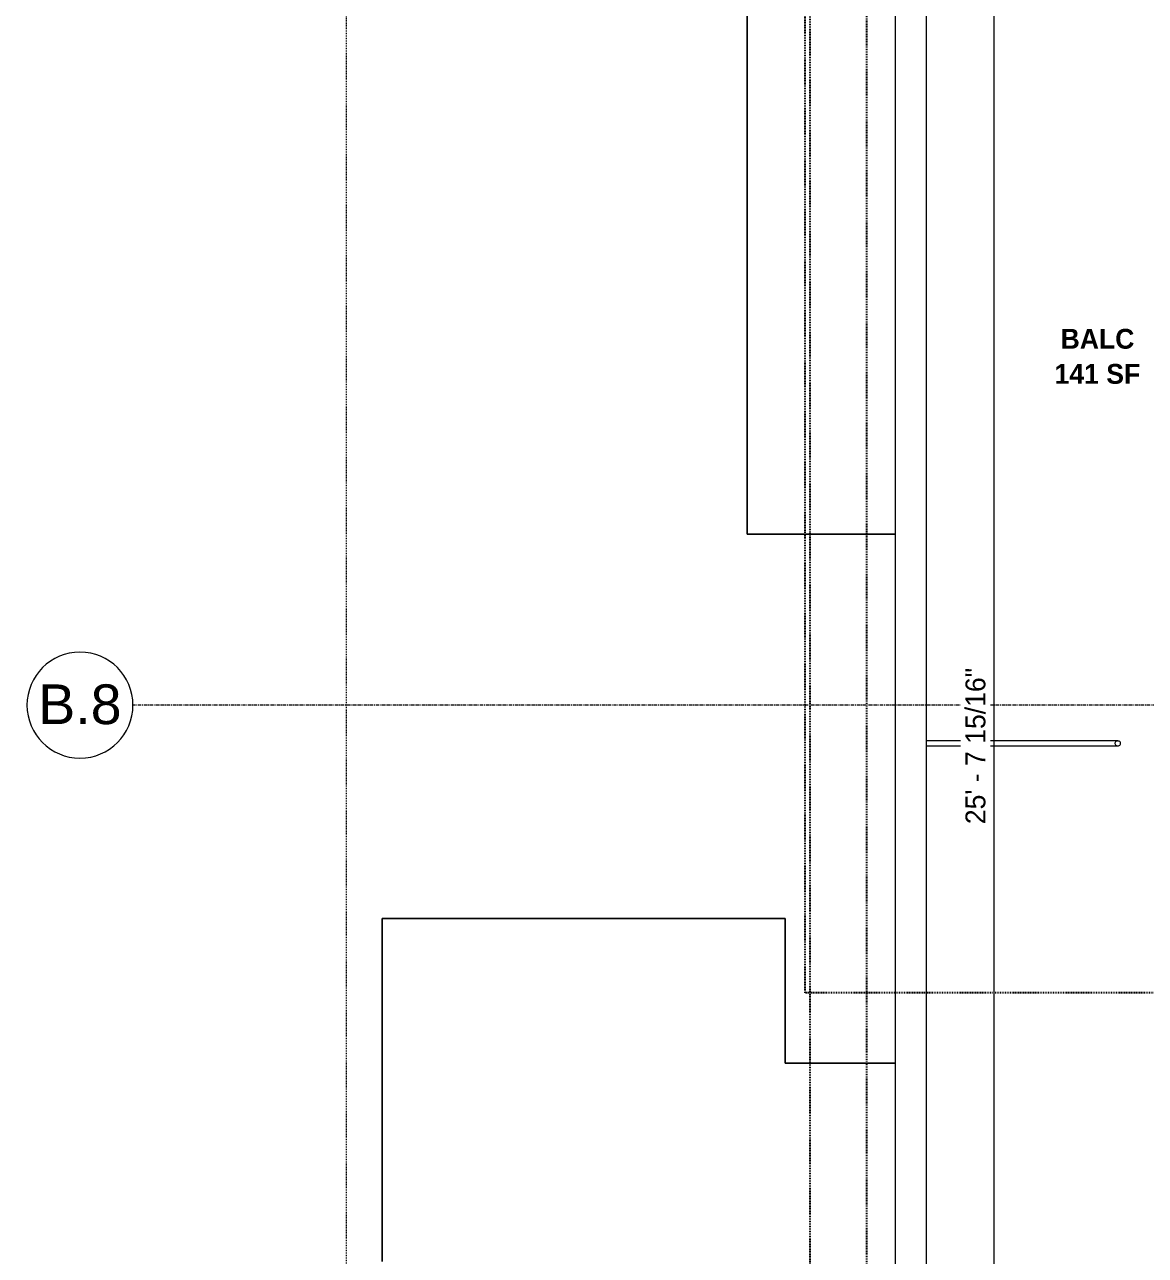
# Model space of a CAD drawing. Header units: inches. Extents: x -4058 to -1781, y 9814 to 12264.
# Drawn here: x -4058.1 to -3889, y 11202.1 to 11387.9 of the extents above; entities that cross this region are included whole.
import ezdxf

# ---------------------------------------------------------------- set-up
doc = ezdxf.new("R2010")
doc.units = ezdxf.units.IN
doc.header["$MEASUREMENT"] = 0
for name, pattern in [('Aligning Line 1_8_', [0.25, 0.125, -0.125]), ('Dash_2_', [0.25, 0.125, -0.125]), ('Grid Line 1_2_', [0.875, 0.5, -0.125, 0.125, -0.125])]:
    doc.linetypes.add(name, pattern=pattern)
for name, color, linetype, lineweight in [('0-1', 7, 'Continuous', 5), ('0-2', 7, 'Continuous', 9), ('A-ANNO-DIMS', 211, 'Continuous', 9), ('A-ANNO-DIMS-32', 211, 'Continuous', 9), ('A-AREA-IDEN', 2, 'Continuous', 9), ('A-FLOR-HRAL-1', 7, 'Continuous', 9), ('C-TOPO', 7, 'Continuous', 9), ('G-ANNO-SYMB', 111, 'Aligning Line 1_8_', 9), ('S-BEAM-1', 7, 'Continuous', 9), ('S-GRID-1', 1, 'Grid Line 1_2_', 9), ('S-GRID-IDEN', 1, 'Continuous', 9)]:
    doc.layers.add(name, color=color, linetype=linetype, lineweight=lineweight)
doc.layers.add('0-4', color=250, linetype='Dash_2_')
doc.styles.add('Arial', font='arial.ttf', dxfattribs={"height": 6})
doc.styles.add('Century Gothic', font='ufonts.com_century-gothic.ttf', dxfattribs={"height": 3})
doc.styles.add('Century Gothic_B', font='GOTHICB.TTF', dxfattribs={"height": 3})
doc.dimstyles.new('MARKETING_DIMENSION', dxfattribs={"dimscale": 12, "dimtxt": 3.132505, "dimasz": 0.333333, "dimexe": 0.25, "dimexo": 0.166667, "dimgap": 0.041667, "dimtad": 1, "dimdec": 4, "dimrnd": 0.0625, "dimzin": 3, "dimdsep": 46, "dimlunit": 4, "dimtxsty": 'Century Gothic', "dimblk1": 'OBLIQUE', "dimblk2": 'OBLIQUE', "dimsah": 1, "dimcen": 0.09, "dimdle": 0.25, "dimazin": 0, "dimtfac": 1, "dimtdec": 4, "dimtix": 1, "dimtmove": 0, "dimatfit": 3, "dimfxl": 1, "dimtvp": 1, "dimtfill": 1, "dimfrac": 2, "dimtolj": 1, "dimtzin": 0, "dimarcsym": 2})

# ---------------------------------------------------------------- blocks, each defined once
blk = doc.blocks.new('Railing - Railing-3290136-UNIT PLANS - 2ND FLOOR')
at = {"layer": 'A-FLOR-HRAL-1'}
for p, q in [((-3926.72, 11433.75), (-3926.72, 11125.83)), ((-3922, 11130.55), (-3922, 11429.03))]:
    blk.add_line(p, q, dxfattribs=at)
blk = doc.blocks.new('Walls 60 - Walls 1-3387878-UNIT PLANS - 2ND FLOOR')
at = {"layer": 'S-BEAM-1'}
for p, q in [((-3893.13, 11279.79), (-3922, 11279.79)), ((-3922, 11279.04), (-3893.13, 11279.04))]:
    blk.add_line(p, q, dxfattribs=at)
at = {"layer": 'S-BEAM-1', "flags": 128}
for points in [[(-3893.13, 11279.79), (-3893.24, 11279.77), (-3893.34, 11279.74), (-3893.43, 11279.69), (-3893.5, 11279.62), (-3893.55, 11279.54), (-3893.57, 11279.46), (-3893.57, 11279.37), (-3893.55, 11279.28), (-3893.5, 11279.2), (-3893.43, 11279.13), (-3893.34, 11279.08), (-3893.24, 11279.05), (-3893.13, 11279.04)], [(-3893.13, 11279.04), (-3893.03, 11279.05), (-3892.93, 11279.08), (-3892.84, 11279.13), (-3892.77, 11279.2), (-3892.72, 11279.28), (-3892.7, 11279.37), (-3892.7, 11279.46), (-3892.72, 11279.54), (-3892.77, 11279.62), (-3892.84, 11279.69), (-3892.93, 11279.74), (-3893.03, 11279.77), (-3893.13, 11279.79)]]:
    blk.add_lwpolyline(points, dxfattribs=at)
blk = doc.blocks.new('CTR - 1st Phase - Shell_rvt-1-UNIT PLANS - 2ND FLOOR')
at = {"layer": '0-2'}
for name in ['Railing - Railing-3290136-UNIT PLANS - 2ND FLOOR', 'Walls 60 - Walls 1-3387878-UNIT PLANS - 2ND FLOOR']:
    blk.add_blockref(name, (0, 0), dxfattribs=at)
blk = doc.blocks.new('CTR  - Topography_rvt-1-UNIT PLANS - 2ND FLOOR')
at = {"layer": 'C-TOPO'}
for p, q in [((-3949.06, 11434.99), (-3949.06, 11331.29)), ((-3949.06, 11331.29), (-3949.06, 11434.99)), ((-3949.06, 11331.29), (-3949.06, 11315.19)), ((-3949.06, 11315.19), (-3949.06, 11331.29)), ((-3949.06, 11315.19), (-3949.06, 11310.99)), ((-3949.06, 11310.99), (-3949.06, 11315.19)), ((-3949.06, 11310.99), (-3940.2, 11310.99)), ((-3940.2, 11310.99), (-3949.06, 11310.99)), ((-3940.2, 11310.99), (-3937.99, 11310.99)), ((-3937.99, 11310.99), (-3940.2, 11310.99)), ((-3937.99, 11310.99), (-3926.72, 11310.99)), ((-3926.72, 11310.99), (-3937.99, 11310.99)), ((-3970.19, 11252.99), (-4004.17, 11252.99)), ((-4004.17, 11252.99), (-4004.17, 11201.19)), ((-4004.17, 11201.19), (-4004.17, 11252.99)), ((-4004.17, 11252.99), (-3970.19, 11252.99)), ((-3943.32, 11252.99), (-3970.19, 11252.99)), ((-3970.19, 11252.99), (-3943.32, 11252.99)), ((-3943.32, 11231.11), (-3943.32, 11252.99)), ((-3943.32, 11252.99), (-3943.32, 11231.11)), ((-3940.2, 11231.11), (-3943.32, 11231.11)), ((-3943.32, 11231.11), (-3940.2, 11231.11)), ((-3926.72, 11231.11), (-3940.2, 11231.11)), ((-3940.2, 11231.11), (-3926.72, 11231.11))]:
    blk.add_line(p, q, dxfattribs=at)
blk = doc.blocks.new('Grid - Grid Head - Circle-50561-UNIT PLANS - 2ND FLOOR')
at = {"layer": 'S-GRID-IDEN'}
for start, end in [(360, 180), (180, 360)]:
    blk.add_arc((0, 0), 0.25, start, end, dxfattribs=at)
blk = doc.blocks.new('DIMBLOCK1519-UNIT PLANS - 2ND FLOOR')
at = {"layer": 'A-ANNO-DIMS-32'}
for p, q in [((-3911.78, 11122.83), (-3911.78, 11436.75)), ((-3912.61, 11433.75), (-3908.78, 11433.75)), ((-3911.78, 11433.75), (-3912.61, 11433.75)), ((-3912.61, 11125.83), (-3908.78, 11125.83)), ((-3911.78, 11125.83), (-3912.61, 11125.83))]:
    blk.add_line(p, q, dxfattribs=at)
at = {"layer": 'A-ANNO-DIMS-32', "lineweight": 50}
for p, q in [((-3911.78, 11433.75), (-3913.78, 11435.75)), ((-3911.78, 11433.75), (-3909.78, 11431.75)), ((-3911.78, 11125.83), (-3913.78, 11127.83)), ((-3911.78, 11125.83), (-3909.78, 11123.83))]:
    blk.add_line(p, q, dxfattribs=at)
at = {"layer": 'A-ANNO-DIMS-32', "color": 0, "insert": (-3916.12, 11267.21), "char_height": 3, "width": 30.1914, "attachment_point": 1, "rotation": 90, "line_spacing_factor": 0.984502, "style": 'Century Gothic', "bg_fill": 3, "box_fill_scale": 1.25, "bg_fill_color": 256, "bg_fill_true_color": 13158600, "bg_fill_transparency": 0}
blk.add_mtext('25\' - 7 15/16"', dxfattribs=at)
blk = doc.blocks.new('_Oblique')
at = {"color": 0, "linetype": 'ByBlock', "lineweight": -2}
blk.add_line((-0.5, -0.5), (0.5, 0.5), dxfattribs=at)

msp = doc.modelspace()

# ---------------------------------------------------------------- linework, layer by layer
at = {"layer": '0-4'}
for p, q in [((-3940.29498, 11241.72163), (-3940.29498, 12122.87704)), ((-3939.55451, 10791.90063), (-3939.55451, 11673.06109)), ((-3931.02707, 11121.61027), (-3931.02707, 11439.65107)), ((-2851.7738, 11241.72163), (-3940.29498, 11241.72163))]:
    msp.add_line(p, q, dxfattribs=at)
at = {"layer": 'G-ANNO-SYMB'}
for p, q in [((-4009.5295, 9846.2766), (-4009.5295, 12240.74859)), ((-3940.29498, 11241.72163), (-3940.29498, 12122.87704)), ((-3939.55451, 10791.90063), (-3939.55451, 11673.06109)), ((-2851.7738, 11241.72163), (-3940.29498, 11241.72163))]:
    msp.add_line(p, q, dxfattribs=at)
at = {"layer": 'S-GRID-1'}
msp.add_line((-1781.27288, 11285.1894), (-4041.7795, 11285.1894), dxfattribs=at)

# ---------------------------------------------------------------- block references
at = {"layer": '0-1'}
for name in ['CTR  - Topography_rvt-1-UNIT PLANS - 2ND FLOOR', 'CTR - 1st Phase - Shell_rvt-1-UNIT PLANS - 2ND FLOOR']:
    msp.add_blockref(name, (0, 0), dxfattribs=at)
at = {"layer": 'S-GRID-IDEN', "xscale": 31.99999999999999, "yscale": 31.99999999999999, "zscale": 31.99999999999999, "rotation": 89.99999999999987}
msp.add_blockref('Grid - Grid Head - Circle-50561-UNIT PLANS - 2ND FLOOR', (-4049.7795, 11285.1894), dxfattribs=at)

# ---------------------------------------------------------------- texts
at = {"layer": 'A-AREA-IDEN', "char_height": 3, "attachment_point": 1, "style": 'Century Gothic_B'}
for s, insert, width in [('BALC', (-3901.76541, 11342.00217), 13.13), ('141 SF', (-3902.6788, 11336.70504), 15.352)]:
    msp.add_mtext(s, dxfattribs=dict(at, insert=insert, width=width))
at = {"layer": 'S-GRID-IDEN', "insert": (-4056.08401, 11288.31634), "char_height": 6, "width": 15.251, "attachment_point": 1, "style": 'Arial'}
msp.add_mtext('B.8', dxfattribs=at)

# ---------------------------------------------------------------- next in the draw order: dimensions: what is measured, and where the dimension line sits
at = {"layer": 'A-ANNO-DIMS'}
dim = msp.add_linear_dim(base=(-3911.77684, 11433.7516), p1=(-3914.60527, 11125.82719), p2=(-3914.60527, 11433.7516), angle=90, dimstyle='MARKETING_DIMENSION', override={"dimpost": '<>', "dimfxl": 307.924409}, dxfattribs=at)
dim.commit()
dim.dimension.update_dxf_attribs({"geometry": 'DIMBLOCK1519-UNIT PLANS - 2ND FLOOR', "text_midpoint": (-3914.01851, 11279.7894)})

doc.saveas('drawing.dxf')
